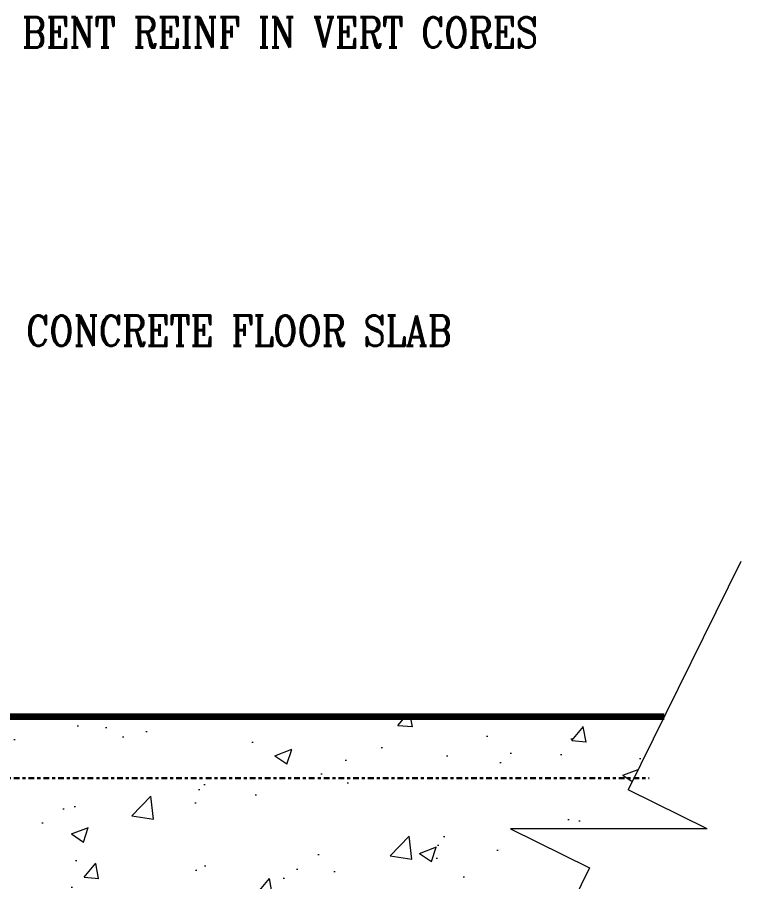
# Model space of a CAD drawing. Header units: inches. Extents: x -66.2 to 5.8, y 249.7 to 328.9.
# Drawn here: x -18.13 to 5.77, y 299.44 to 327.98 of the extents above; entities that cross this region are included whole.
import ezdxf

# ---------------------------------------------------------------- set-up
doc = ezdxf.new("R2010")
doc.units = ezdxf.units.IN
doc.header["$MEASUREMENT"] = 0
doc.linetypes.add('CENTER', pattern=[2, 1.25, -0.25, 0.25, -0.25])
for name, color, linetype, lineweight in [('A2 Hatch', 8, 'Continuous', 9), ('DIM', 3, 'Continuous', 13), ('GRADE', 5, 'Continuous', 100), ('REBAR', 2, 'CENTER', 30)]:
    doc.layers.add(name, color=color, linetype=linetype, lineweight=lineweight)
doc.styles.add('RomanC', font='romanc.shx', dxfattribs={"width": 0.85, "height": 5})

msp = doc.modelspace()

# ---------------------------------------------------------------- hatches: boundary and pattern name
at = {"layer": 'A2 Hatch', "ltscale": 0.15}
h = msp.add_hatch(dxfattribs=at)
h.set_pattern_fill('AR-CONC', color=256, scale=0.8, style=0)
h.set_pattern_definition([(50, (-6098.183, 1932.9083), (5.7380815, -0.502017), [0.6, -6.6]), (355, (-6098.183, 1932.908), (-1.1100107, 6.017537), [0.48, -5.28]), (100.4514, (-6097.705, 1932.8664), (4.628075, 5.5155163), [0.5099215, -5.609137]), (46.1842, (-6098.183, 1934.508), (8.537928, -1.324152), [0.9, -9.9]), (96.6356, (-6097.471, 1934.398), (7.477302, 7.792943), [0.764882, -8.413704]), (351.1842, (-6098.183, 1934.508), (7.477296, 7.792949), [0.72, -7.92]), (21, (-6097.383, 1934.1083), (4.7752564, -3.220951), [0.6, -6.6]), (326, (-6097.383, 1934.108), (1.9465227, 5.8012004), [0.48, -5.28]), (71.4514, (-6096.985, 1933.84), (6.721781, 2.580244), [0.5099215, -5.609137]), (37.5, (-6098.183, 1932.9083), (0.09727884, 2.6631508), [0, -5.216, 0, -5.36, 0, -5.3]), (7.5, (-6098.183, 1932.9083), (2.1045563, 3.1552937), [0, -3.056, 0, -5.096, 0, -2.02]), (327.5, (-6099.967, 1932.9083), (4.2705795, -0.180439), [0, -2, 0, -6.24, 0, -8.28]), (317.5, (-6100.767, 1932.9083), (4.6654894, 0.8008399), [0, -2.6, 0, -4.144, 0, -5.88])])
h.paths.add_polyline_path([(-34.336, 296.89), (-0.708, 296.89), (0.773, 299.89), (-1.841, 301.18), (4.659, 301.18), (2.046, 302.47), (3.24, 304.89), (-34.336, 304.89)])

# ---------------------------------------------------------------- linework, layer by layer
at = {"layer": 'DIM'}
for p, q in [((5.768, 310.012), (2.046, 302.47)), ((4.659, 301.18), (2.046, 302.47)), ((4.659, 301.18), (-1.841, 301.18)), ((-1.841, 301.18), (0.773, 299.89)), ((0.773, 299.89), (-2.622, 293.012))]:
    msp.add_line(p, q, dxfattribs=at)
at = {"layer": 'GRADE', "ltscale": 0.15}
msp.add_line((-40.746, 304.89), (3.24, 304.89), dxfattribs=at)
at = {"layer": 'REBAR', "ltscale": 0.15}
msp.add_line((-37.746, 302.858), (2.747, 302.858), dxfattribs=at)

# ---------------------------------------------------------------- texts
at = {"layer": 'DIM', "color": 3, "char_height": 1, "width": 22.68955, "attachment_point": 1, "style": 'RomanC'}
for s, insert in [('BENT REINF IN VERT CORES', (-17.981, 327.984)), ('CONCRETE FLOOR SLAB', (-17.84, 318.131))]:
    msp.add_mtext(s, dxfattribs=dict(at, insert=insert))

doc.saveas('drawing.dxf')
